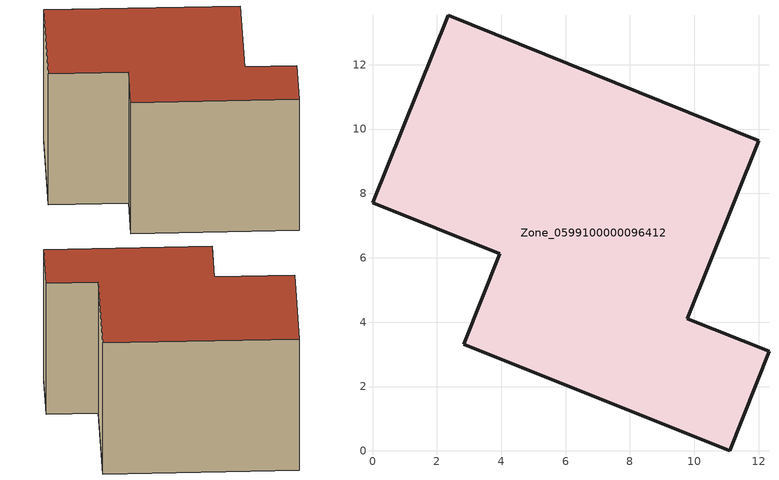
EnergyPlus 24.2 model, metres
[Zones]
Zone_0599100000096412
 floor ground (C_G): 9.78,4.11 12.32,3.09 11.1,0 2.83,3.32 3.96,6.12 0,7.71 2.35,13.54 11.99,9.63 z0
 wall outside (C_F): 12.32,3.09 9.78,4.11 11.99,9.63 2.35,13.54 0,7.71 3.96,6.12 2.83,3.32 11.1,0 12.32,3.09 z0:8.22
 roof outside (C_R): 9.78,4.11 11.99,9.63 2.35,13.54 0,7.71 3.96,6.12 2.83,3.32 11.1,0 12.32,3.09 z8.22
[BUILDING]
Pand.0599100000096412: North Axis=0; Terrain=City; Loads Convergence Tolerance Value=0.04; Temperature Convergence Tolerance Value=0.4; Solar Distribution=FullExterior; Maximum Number of Warmup Days=25; Minimum Number of Warmup Days=1
[Site:Location]
Rotterdam.The.Hague.AP_ZH_NLD Design_Conditions: Latitude=51.96; Longitude=4.45; Time Zone=1; Elevation=-4.5
[SITE:GROUNDTEMPERATURE:BUILDINGSURFACE]
18, 18, 18, 18, 18, 18, 18, 18, 18, 18, 18, 18
[MATERIAL] Thermal Absorptance=0.9; Solar Absorptance=0.7; Visible Absorptance=0.7
Name | Roughness | Thickness | Conductivity | Density | Specific Heat
G.TI.1975-1991 | MediumSmooth | 0.15 | 0.288461 | 540 | 1210
F.TI.1975-1991 | Rough | 0.3 | 0.230769 | 1920 | 840
R.TI.1975-1991 | MediumRough | 0.2 | 0.153846 | 1500 | 1000
[CONSTRUCTION]
C_G: G.TI.1975-1991
C_F: F.TI.1975-1991
C_R: R.TI.1975-1991
[ZONE]
Zone_0599100000096412: Type=1; Multiplier=1; Ceiling Height=Autocalculate; Volume=Autocalculate; Floor Area=autocalculate; Part of Total Floor Area=Yes
[ZONEINFILTRATION:DESIGNFLOWRATE]
Infil_Zone_0599100000096412: Zone or ZoneList or Space or SpaceList=Zone_0599100000096412; Schedule=AlwaysOn; Design Flow Rate Calculation Method=Flow/Area; Flow Rate per Floor Area=0.003; Constant Term Coefficient=1; Temperature Term Coefficient=0; Velocity Term Coefficient=0; Velocity Squared Term Coefficient=0
[HVACTEMPLATE:ZONE:IDEALLOADSAIRSYSTEM]
Zone_0599100000096412: Maximum Heating Supply Air Temperature=50; Minimum Cooling Supply Air Temperature=13; Maximum Heating Supply Air Humidity Ratio=0.0156; Minimum Cooling Supply Air Humidity Ratio=0.0077; Heating Limit=NoLimit; Cooling Limit=NoLimit; Dehumidification Control Type=ConstantSensibleHeatRatio; Cooling Sensible Heat Ratio=0.7; Dehumidification Setpoint=60; Humidification Control Type=None; Humidification Setpoint=30; Outdoor Air Method=None; Outdoor Air Flow Rate per Person=0.00944; Outdoor Air Flow Rate per Zone Floor Area=0; Outdoor Air Flow Rate per Zone=0; Demand Controlled Ventilation Type=None; Outdoor Air Economizer Type=NoEconomizer; Heat Recovery Type=None; Sensible Heat Recovery Effectiveness=0.7; Latent Heat Recovery Effectiveness=0.65
[ZONECONTROL:THERMOSTAT]
ThermostatControl_Zone_0599100000096412: Zone or ZoneList=Zone_0599100000096412; Control Type Schedule=DualSetpointControlType; Control 1=Thermostat_Zone_0599100000096412; Temperature Difference Between Cutout And Setpoint=0
[THERMOSTATSETPOINT:DUALSETPOINT]
Thermostat_Zone_0599100000096412: Heating Setpoint Temperature Schedule=HeatingSetpoint_Zone_0599100000096412; Cooling Setpoint Temperature Schedule=CoolingSetpoint_Zone_0599100000096412
[SCHEDULE:COMPACT]
HeatingSetpoint_Zone_0599100000096412: Through: 12/31, For: AllDays, Until: 24:00, 21
CoolingSetpoint_Zone_0599100000096412: Through: 12/31, For: AllDays, Until: 24:00, 24
DualSetpointControlType: Through: 12/31, For: AllDays, Until: 24:00, 4
AlwaysOn: Through: 12/31, For: AllDays, Until: 24:00, 1
